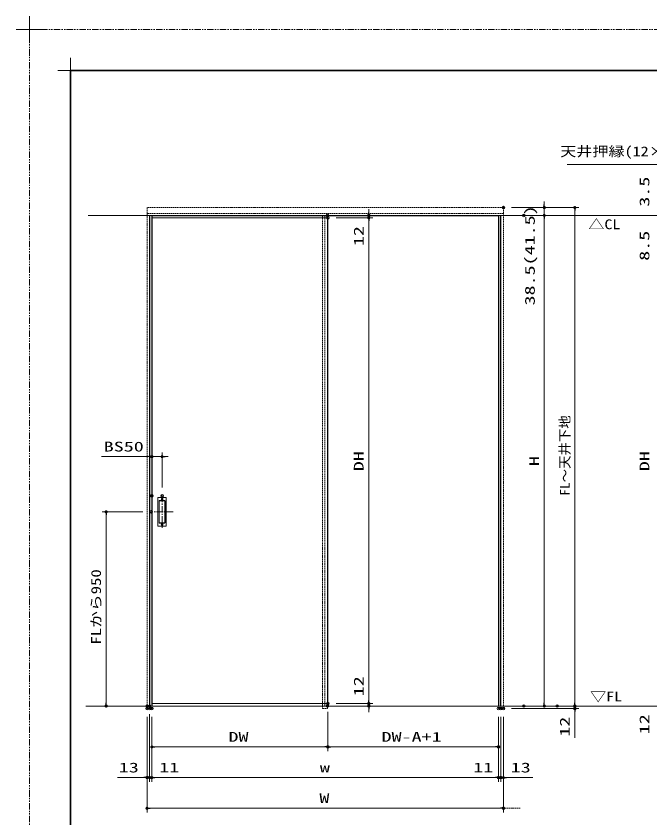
# Model space of a CAD drawing. Units: millimetres, scale not verified. Extents: x -1306 to 1306, y -607 to 607.
# Drawn here: x -1306 to -686, y -177 to 607 of the extents above; entities that cross this region are included whole.
import ezdxf
from ezdxf.enums import TextEntityAlignment as Align

# ---------------------------------------------------------------- set-up
doc = ezdxf.new("R2010")
doc.units = ezdxf.units.MM
doc.header["$LTSCALE"] = 5
doc.header["$PDMODE"] = 32
doc.header["$PDSIZE"] = 2.5
for name, pattern in [('USER1', [2.5, 1.25, -0.25, 0.25, -0.25, 0.25, -0.25]), ('USER2', [0.375, 0.25, -0.125]), ('USER3', [2, 1.25, -0.25, 0.25, -0.25])]:
    doc.linetypes.add(name, pattern=pattern)
for name, color, linetype, lineweight in [('0-1_線(黄)', 2, 'Continuous', 15), ('0-3_陰線', 4, 'USER1', 9), ('0-B_点線(水)', 4, 'USER2', 9), ('0-C_中心線', 3, 'USER3', 9), ('0-D_線(白)', 7, 'Continuous', 30), ('1-0_線(水)', 4, 'Continuous', 9), ('1-1_寸法線', 3, 'Continuous', 13), ('1-4_DEFPOINTS', 7, 'Continuous', 5), ('1-5_0', 3, 'Continuous', 25), ('1-7_図面枠', 7, 'Continuous', 35), ('1-8_一般', 7, 'Continuous', 5)]:
    doc.layers.add(name, color=color, linetype=linetype, lineweight=lineweight)
doc.styles.add('ＭＳ ゴシック', font='')
doc.styles.get('ＭＳ ゴシック').set_extended_font_data('MS Gothic')

# ---------------------------------------------------------------- blocks, each defined once
blk = doc.blocks.new('_DOT')
at = {"layer": '1-5_0'}
blk.add_line((-2.5, 0), (-5, 0), dxfattribs=at)
for points in [[(0, 0), (-2.5, 0), (-2.48, 0.313)], [(0, 0), (-2.48, -0.313), (-2.5, 0)], [(0, 0), (-2.48, 0.313), (-2.421, 0.622)], [(0, 0), (-2.421, -0.622), (-2.48, -0.313)], [(0, 0), (-2.421, 0.622), (-2.324, 0.92)], [(0, 0), (-2.324, -0.92), (-2.421, -0.622)], [(0, 0), (-2.324, 0.92), (-2.191, 1.204)], [(0, 0), (-2.191, -1.204), (-2.324, -0.92)], [(0, 0), (-2.191, 1.204), (-2.023, 1.469)], [(0, 0), (-2.023, -1.469), (-2.191, -1.204)], [(0, 0), (-2.023, 1.469), (-1.822, 1.711)], [(0, 0), (-1.822, -1.711), (-2.023, -1.469)], [(0, 0), (-1.822, 1.711), (-1.594, 1.926)], [(0, 0), (-1.594, -1.926), (-1.822, -1.711)], [(0, 0), (-1.594, 1.926), (-1.34, 2.111)], [(0, 0), (-1.34, -2.111), (-1.594, -1.926)], [(0, 0), (-1.34, 2.111), (-1.064, 2.262)], [(0, 0), (-1.064, -2.262), (-1.34, -2.111)], [(0, 0), (-1.064, 2.262), (-0.773, 2.378)], [(0, 0), (-0.773, -2.378), (-1.064, -2.262)], [(0, 0), (-0.773, 2.378), (-0.468, 2.456)], [(0, 0), (-0.468, -2.456), (-0.773, -2.378)], [(0, 0), (-0.468, 2.456), (-0.157, 2.495)], [(0, 0), (-0.157, -2.495), (-0.468, -2.456)], [(0, 0), (-0.157, 2.495), (0.157, 2.495)], [(0, 0), (0.157, -2.495), (-0.157, -2.495)], [(0, 0), (0.157, 2.495), (0.468, 2.456)], [(0, 0), (0.468, 2.456), (0.773, 2.378)], [(0, 0), (0.773, 2.378), (1.064, 2.262)], [(0, 0), (1.064, 2.262), (1.34, 2.111)], [(0, 0), (1.34, 2.111), (1.594, 1.926)], [(0, 0), (1.594, 1.926), (1.822, 1.711)], [(0, 0), (1.822, 1.711), (2.023, 1.469)], [(0, 0), (2.023, 1.469), (2.191, 1.204)], [(0, 0), (2.191, 1.204), (2.324, 0.92)], [(0, 0), (2.324, 0.92), (2.421, 0.622)], [(0, 0), (2.421, 0.622), (2.48, 0.313)], [(0, 0), (2.48, 0.313), (2.5, 0)], [(0, 0), (0.468, -2.456), (0.157, -2.495)], [(0, 0), (0.773, -2.378), (0.468, -2.456)], [(0, 0), (1.064, -2.262), (0.773, -2.378)], [(0, 0), (1.34, -2.111), (1.064, -2.262)], [(0, 0), (1.594, -1.926), (1.34, -2.111)], [(0, 0), (1.822, -1.711), (1.594, -1.926)], [(0, 0), (2.023, -1.469), (1.822, -1.711)], [(0, 0), (2.191, -1.204), (2.023, -1.469)], [(0, 0), (2.324, -0.92), (2.191, -1.204)], [(0, 0), (2.421, -0.622), (2.324, -0.92)], [(0, 0), (2.48, -0.313), (2.421, -0.622)], [(0, 0), (2.5, 0), (2.48, -0.313)]]:
    blk.add_solid(points, dxfattribs=at)
blk = doc.blocks.new('グループ-13-1')
at = {"layer": '1-8_一般'}
for p, q in [((62041.6, -14029.5), (62041.6, -13365.5)), ((61709.6, -13697.5), (62373.6, -13697.5))]:
    blk.add_line(p, q, dxfattribs=at)

msp = doc.modelspace()

# ---------------------------------------------------------------- linework, layer by layer
at = {"layer": '0-1_線(黄)'}
for p, q in [((-593.909, 412.187), (-1235.789, 412.187)), ((-442.226, -67.813), (-1237.781, -67.813))]:
    msp.add_line(p, q, dxfattribs=at)
at = {"layer": '0-3_陰線'}
for p in [(387.036, 594), (-1292.964, -594)]:
    msp.add_line(p, (-1292.964, 594), dxfattribs=at)
at = {"layer": '0-B_点線(水)'}
for p, q in [((-829.273, 414.087), (-1178.073, 414.087)), ((-1006.273, -65.413), (-1006.273, 409.787)), ((-1004.073, -65.413), (-1004.073, 409.787)), ((-1001.473, -67.813), (-1001.473, 412.187)), ((-1006.273, -67.813), (-1006.273, -70.213)), ((-834.073, -70.213), (-834.073, -67.813)), ((-834.073, -70.213), (-829.273, -70.213)), ((-829.273, -167.813), (-813.016, -167.813))]:
    msp.add_line(p, q, dxfattribs=at)
for points in [[(-829.273, 419.887), (-1178.073, 419.887), (-1178.073, 414.087)], [(-829.273, -70.213), (-829.273, 414.087), (-829.273, 419.887)], [(-1178.073, 414.087), (-1178.073, -70.213), (-1173.273, -70.213), (-1173.273, -67.813)], [(-1006.273, -70.213), (-1001.473, -70.213), (-1001.473, -67.813)]]:
    msp.add_lwpolyline(points, dxfattribs=at)
at = {"layer": '0-C_中心線'}
for p, q in [((-1163.273, 137.898), (-1163.273, 106.476)), ((-1152.411, 122.187), (-1174.135, 122.187))]:
    msp.add_line(p, q, dxfattribs=at)
at = {"layer": '0-D_線(白)'}
for p, q in [((-1175.473, 412.187), (-1175.473, -67.813)), ((-1173.273, 412.187), (-1173.273, -67.813)), ((-1173.273, 412.187), (-834.073, 412.187)), ((-1001.073, -65.413), (-1001.073, 409.787)), ((-834.073, 412.187), (-834.073, -67.813)), ((-831.873, -67.813), (-831.873, 412.187))]:
    msp.add_line(p, q, dxfattribs=at)
at = {"layer": '1-0_線(水)'}
for p, q in [((-1173.273, 412.187), (-1175.473, 412.187)), ((-1001.073, 409.787), (-1173.273, 409.787)), ((-1006.273, 409.787), (-1006.273, 412.187)), ((-1004.073, 409.787), (-1004.073, 412.187)), ((-831.873, 412.187), (-834.073, 412.187)), ((-1167.373, 108.587), (-1167.373, 135.787)), ((-1166.973, 136.187), (-1159.573, 136.187)), ((-1159.173, 135.787), (-1159.173, 108.587)), ((-1166.173, 111.587), (-1166.173, 132.787)), ((-1166.073, 111.687), (-1166.073, 132.687)), ((-1165.773, 133.187), (-1160.773, 133.187)), ((-1165.673, 133.087), (-1160.873, 133.087)), ((-1160.473, 132.687), (-1160.473, 111.687)), ((-1160.373, 132.787), (-1160.373, 111.587)), ((-1160.773, 111.187), (-1165.773, 111.187)), ((-1160.873, 111.287), (-1165.673, 111.287)), ((-1159.573, 108.187), (-1166.973, 108.187)), ((-1175.473, -67.813), (-1173.273, -67.813)), ((-1173.273, -65.413), (-1001.073, -65.413)), ((-1006.273, -67.813), (-1006.273, -65.413)), ((-1004.073, -67.813), (-1004.073, -65.413)), ((-834.073, -67.813), (-831.873, -67.813))]:
    msp.add_line(p, q, dxfattribs=at)
for centre in [(-1163.273, 134.587), (-1163.273, 109.787)]:
    msp.add_circle(centre, 0.8, dxfattribs=at)
for centre, start, end in [((-1166.973, 135.787), 90, 180), ((-1159.573, 135.787), 0, 90), ((-1165.773, 132.787), 90, 180), ((-1165.673, 132.687), 90, 180), ((-1160.873, 132.687), 0, 90), ((-1160.773, 132.787), 0, 90), ((-1165.773, 111.587), 180, 270), ((-1165.673, 111.687), 180, 270), ((-1160.873, 111.687), 270, 0), ((-1160.773, 111.587), 270, 0), ((-1166.973, 108.587), 180, 270), ((-1159.573, 108.587), 270, 0)]:
    msp.add_arc(centre, 0.4, start, end, dxfattribs=at)
at = {"layer": '1-1_寸法線'}
for p, q in [((-789.273, 422.887), (-789.273, 425.887)), ((-961.073, 415.187), (-961.073, 418.187)), ((-821.273, 419.887), (-785.273, 419.887)), ((-821.273, 419.887), (-755.388, 419.887)), ((-789.273, 419.887), (-789.273, 412.187)), ((-759.388, 416.887), (-759.388, -64.813)), ((-993.473, 412.187), (-957.073, 412.187)), ((-993.073, 409.787), (-957.073, 409.787)), ((-993.073, 409.787), (-957.073, 409.787)), ((-961.073, 412.187), (-961.073, 409.787)), ((-801.299, 412.187), (-785.273, 412.187)), ((-801.299, 412.187), (-785.273, 412.187)), ((-789.273, 409.187), (-789.273, 321.521)), ((-789.273, 409.187), (-789.273, -64.813)), ((-961.073, 406.787), (-961.073, -62.413)), ((-961.073, 406.787), (-961.073, 381.026)), ((-1176.273, 176.187), (-1222.511, 176.187)), ((-1173.273, 145.898), (-1173.273, 180.187)), ((-1163.273, 176.187), (-1173.273, 176.187)), ((-1163.273, 145.898), (-1163.273, 180.187)), ((-1160.273, 176.187), (-1157.273, 176.187)), ((-1182.135, 122.187), (-1222.073, 122.187)), ((-1218.073, 119.187), (-1218.073, -64.813)), ((-961.073, -62.413), (-961.073, -36.651)), ((-759.388, -64.813), (-759.388, -61.813)), ((-1186.073, -67.813), (-1222.073, -67.813)), ((-993.473, -67.813), (-957.073, -67.813)), ((-993.073, -65.413), (-957.073, -65.413)), ((-993.073, -65.413), (-957.073, -65.413)), ((-961.073, -67.813), (-961.073, -65.413)), ((-821.273, -70.213), (-755.388, -70.213)), ((-801.299, -67.813), (-785.273, -67.813)), ((-768.614, -67.813), (-755.388, -67.813)), ((-768.614, -67.813), (-755.388, -67.813)), ((-759.388, -67.813), (-759.388, -70.213)), ((-1178.073, -78.213), (-1178.073, -171.813)), ((-1178.073, -78.213), (-1178.073, -141.813)), ((-1175.473, -75.813), (-1175.473, -141.813)), ((-1175.473, -78.213), (-1175.473, -141.813)), ((-1173.273, -78.213), (-1173.273, -141.813)), ((-1173.273, -78.213), (-1173.273, -111.813)), ((-1173.273, -78.213), (-1173.273, -141.813)), ((-1001.073, -73.413), (-1001.073, -111.813)), ((-1001.073, -73.413), (-1001.073, -111.813)), ((-961.073, -70.813), (-961.073, -73.813)), ((-834.073, -78.213), (-834.073, -111.813)), ((-834.073, -78.213), (-834.073, -141.813)), ((-834.073, -78.213), (-834.073, -141.813)), ((-831.873, -78.213), (-831.873, -141.813)), ((-831.873, -78.213), (-831.873, -141.813)), ((-829.273, -78.213), (-829.273, -171.813)), ((-829.273, -78.213), (-829.273, -141.813)), ((-759.388, -73.213), (-759.388, -98.974)), ((-1170.273, -107.813), (-1004.073, -107.813)), ((-998.073, -107.813), (-837.073, -107.813)), ((-1181.073, -137.813), (-1206.835, -137.813)), ((-1178.473, -137.813), (-1181.473, -137.813)), ((-1175.473, -137.813), (-1178.073, -137.813)), ((-1175.473, -137.813), (-1173.273, -137.813)), ((-1172.473, -137.813), (-1169.473, -137.813)), ((-1170.273, -137.813), (-1147.368, -137.813)), ((-1170.273, -137.813), (-837.073, -137.813)), ((-837.073, -137.813), (-859.978, -137.813)), ((-834.873, -137.813), (-837.873, -137.813)), ((-831.873, -137.813), (-834.073, -137.813)), ((-831.873, -137.813), (-829.273, -137.813)), ((-828.873, -137.813), (-825.873, -137.813)), ((-826.273, -137.813), (-800.511, -137.813)), ((-1175.073, -167.813), (-832.273, -167.813))]:
    msp.add_line(p, q, dxfattribs=at)
msp.add_lwpolyline([(-766.782, 461.952), (-635.053, 461.952), (-599.933, 425.302)], dxfattribs=at)
at = {"layer": '1-4_DEFPOINTS'}
for p, q in [((-1252.964, 541.55), (-1252.964, 566.45)), ((-1265.414, 554), (-1240.514, 554))]:
    msp.add_line(p, q, dxfattribs=at)
for p in [(-829.273, 419.887), (-829.273, 419.887), (-789.273, 419.887), (-1001.473, 412.187), (-1001.073, 409.787), (-961.073, 412.187), (-809.299, 412.187), (-1173.273, 176.187), (-1173.273, 137.898), (-1163.273, 137.898), (-1174.135, 122.187), (-1218.073, -67.813), (-1178.073, -67.813), (-1178.073, -70.213), (-1175.473, -67.813), (-1175.473, -70.213), (-1173.273, -70.213), (-1001.473, -67.813), (-1001.073, -65.413), (-1001.073, -65.413), (-961.073, -65.413), (-961.073, -67.813), (-834.073, -70.213), (-831.873, -70.213), (-829.273, -70.213), (-829.273, -70.213), (-829.273, -70.213), (-809.299, -67.813), (-789.273, -67.813), (-776.614, -67.813), (-759.388, -67.813), (-759.388, -70.213), (-1001.073, -107.813), (-834.073, -107.813), (-1178.073, -137.813), (-1175.473, -137.813), (-834.073, -137.813), (-831.873, -137.813), (-829.273, -167.813)]:
    msp.add_point(p, dxfattribs=at)
at = {"layer": '1-7_図面枠'}
msp.add_lwpolyline([(-1252.964, -554), (347.036, -554), (347.036, 554), (-1252.964, 554)], close=True, dxfattribs=at)

# ---------------------------------------------------------------- block references
at = {"layer": '0-3_陰線', "xscale": 0.04, "yscale": 0.04}
msp.add_blockref('グループ-13-1', (-3774.629, 1141.9), dxfattribs=at)
at = {"layer": '1-1_寸法線', "xscale": 0.6, "yscale": 0.6}
for p, rotation in [((-789.273, 419.887), 270), ((-759.388, 419.887), 90), ((-961.073, 412.187), 270), ((-961.073, 409.787), 90), ((-961.073, 409.787), 90), ((-789.273, 412.187), 90), ((-789.273, 412.187), 90), ((-1163.273, 176.187), 180), ((-1218.073, 122.187), 90), ((-961.073, -65.413), 270), ((-961.073, -65.413), 270), ((-1218.073, -67.813), 270), ((-961.073, -67.813), 90), ((-789.273, -67.813), 270), ((-759.388, -67.813), 270), ((-759.388, -67.813), 270), ((-759.388, -70.213), 90), ((-1173.273, -107.813), 180), ((-1001.073, -107.813), 180), ((-1175.473, -137.813), 180), ((-1173.273, -137.813), 180), ((-1173.273, -137.813), 180), ((-831.873, -137.813), 180), ((-829.273, -137.813), 180), ((-1178.073, -167.813), 180)]:
    msp.add_blockref('_DOT', p, dxfattribs=dict(at, rotation=rotation))
for p in [(-1173.273, 176.187), (-1001.073, -107.813), (-834.073, -107.813), (-1178.073, -137.813), (-1175.473, -137.813), (-834.073, -137.813), (-834.073, -137.813), (-831.873, -137.813), (-829.273, -167.813)]:
    msp.add_blockref('_DOT', p, dxfattribs=at)

# ---------------------------------------------------------------- texts
at = {"layer": '0-1_線(黄)', "style": 'ＭＳ ゴシック', "width": 1.2}
for s, p in [('△CL', (-746.156, 395.84)), ('▽FL', (-744.387, -66.217))]:
    msp.add_text(s, height=9.604, dxfattribs=at).set_placement(p, align=Align.BOTTOM_LEFT)
at = {"layer": '1-1_寸法線', "style": 'ＭＳ ゴシック'}
for s, height, width, p in [('天井押縁(12×13.5)', 9.621, 1.2, (-773.662, 467.187)), ('BS50', 9.604, 1.5, (-1220.416, 178.337)), ('DW', 9.604, 1.5, (-1098.364, -105.663)), ('DW-A+1', 9.604, 1.5, (-948.525, -105.663)), ('13', 9.604, 1.5, (-1205.692, -135.663)), ('11', 9.604, 1.5, (-1166.13, -135.663)), ('11', 9.604, 1.5, (-858.835, -135.663)), ('13', 9.604, 1.5, (-822.13, -135.663)), ('w', 9.604, 1.5, (-1008.911, -135.663)), ('W', 9.604, 1.5, (-1009.387, -165.663))]:
    msp.add_text(s, height=height, dxfattribs=dict(at, width=width)).set_placement(p, align=Align.BOTTOM_LEFT)
for s, height, width, p in [('3.5', 9.604, 1.5, (-683.559, 420.759)), ('38.5(41.5)', 9.604, 1.5, (-795.708, 324.092)), ('12', 9.604, 1.5, (-963.223, 382.168)), ('8.5', 9.604, 1.5, (-683.559, 367.807)), ('DH', 9.604, 1.5, (-963.223, 161.949)), ('H', 9.604, 1.5, (-791.423, 166.949)), ('DH', 9.604, 1.5, (-683.559, 161.949)), ('FLから950', 9.621, 1.25, (-1220.223, -7.67)), ('12', 9.604, 1.5, (-963.223, -58.27)), ('12', 9.604, 1.5, (-683.559, -95.432)), ('12', 9.604, 1.5, (-761.537, -97.832))]:
    msp.add_text(s, height=height, rotation=90, dxfattribs=dict(at, width=width)).set_placement(p, align=Align.BOTTOM_LEFT)
msp.add_text('FL～天井下地', height=9.604, rotation=90, dxfattribs=at).set_placement((-761.537, 138.046), align=Align.BOTTOM_LEFT)

doc.saveas('drawing.dxf')
